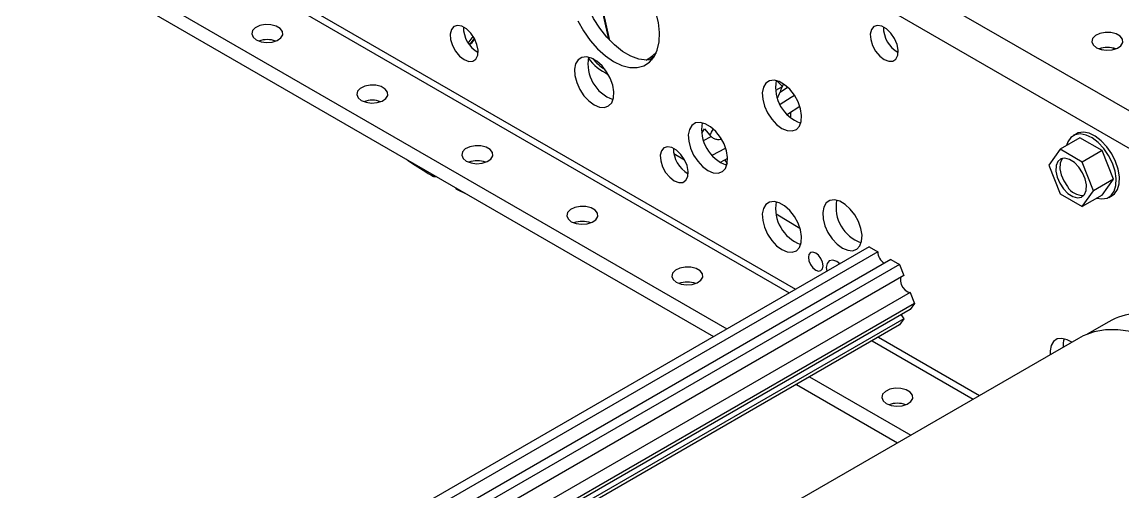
# Model space of a CAD drawing. Header units: inches. Extents: x 0 to 11, y 0 to 8.4.
# Drawn here: x 7.236 to 7.854, y 5.919 to 6.183 of the extents above; entities that cross this region are included whole.
import ezdxf

# ---------------------------------------------------------------- set-up
doc = ezdxf.new("R2010")
doc.units = ezdxf.units.IN
doc.header["$MEASUREMENT"] = 0

msp = doc.modelspace()

# ---------------------------------------------------------------- linework, layer by layer
at = {"color": 7, "linetype": 'Continuous', "lineweight": 25}
for p, q in [((7.95537, 6.07676), (7.2555, 6.48078)), ((7.94885, 6.05942), (7.23723, 6.47023)), ((7.12911, 6.34145), (7.66684, 6.03102)), ((7.13088, 6.34451), (7.67037, 6.03307)), ((7.10141, 6.31696), (7.63177, 6.01078)), ((7.10141, 6.30845), (7.62441, 6.00653)), ((7.56554, 6.17336), (7.55605, 6.21602)), ((7.56614, 6.17273), (7.55661, 6.21553)), ((7.84121, 6.16819), (7.84244, 6.16748)), ((7.84823, 6.16851), (7.84947, 6.16779)), ((7.59111, 6.16365), (7.5886, 6.1617)), ((7.65961, 6.15018), (7.66302, 6.1469)), ((7.65937, 6.14491), (7.66302, 6.1469)), ((7.66172, 6.14373), (7.66589, 6.14644)), ((7.66576, 6.1313), (7.67272, 6.13579)), ((7.61771, 6.12072), (7.61928, 6.12315)), ((7.61928, 6.12315), (7.62229, 6.11953)), ((7.61878, 6.1165), (7.62306, 6.11885)), ((7.82997, 6.11809), (7.81878, 6.11162)), ((7.82798, 6.12034), (7.82622, 6.11932)), ((7.84246, 6.11088), (7.82997, 6.11809)), ((7.62355, 6.1083), (7.6311, 6.11234)), ((7.81878, 6.11162), (7.81253, 6.10274)), ((7.83126, 6.10441), (7.81878, 6.11162)), ((7.84246, 6.11088), (7.83126, 6.10441)), ((7.8487, 6.09479), (7.84246, 6.11088)), ((7.60208, 6.10925), (7.6081, 6.10569)), ((7.63224, 6.10641), (7.62813, 6.1043)), ((7.63068, 6.10561), (7.632, 6.10363)), ((7.8375, 6.08832), (7.83126, 6.10441)), ((7.63099, 6.1031), (7.632, 6.10363)), ((7.63136, 6.10295), (7.63172, 6.10318)), ((7.63171, 6.10313), (7.63139, 6.10293)), ((7.81253, 6.10274), (7.81878, 6.08665)), ((7.8487, 6.09479), (7.8375, 6.08832)), ((7.84246, 6.08591), (7.8487, 6.09479)), ((7.48016, 6.08926), (7.48598, 6.08644)), ((7.81878, 6.08665), (7.83126, 6.07944)), ((7.83126, 6.07944), (7.8375, 6.08832)), ((7.84246, 6.08591), (7.83126, 6.07944)), ((7.84621, 6.08467), (7.84798, 6.08569)), ((7.6594, 6.07537), (7.67285, 6.06742)), ((7.71163, 6.05688), (6.76084, 5.508)), ((7.71163, 6.05688), (7.71645, 6.0541)), ((7.71645, 6.0541), (6.76566, 5.50522)), ((7.72381, 6.04984), (6.77534, 5.5023)), ((7.72381, 6.04984), (7.72864, 6.04706)), ((7.72864, 6.04706), (6.78016, 5.49952)), ((7.72864, 6.04706), (7.73105, 6.04085)), ((7.73105, 6.04085), (6.78443, 5.49438)), ((7.73473, 6.03135), (6.7945, 5.48857)), ((7.73473, 6.03135), (7.73714, 6.02514)), ((7.73714, 6.02514), (6.80109, 5.48477)), ((7.73714, 6.02514), (7.73473, 6.02171)), ((7.73473, 6.02171), (6.80285, 5.48375)), ((7.73105, 6.01647), (6.80555, 5.48219)), ((7.72864, 6.01304), (6.80731, 5.48117)), ((7.73105, 6.01647), (7.72864, 6.01304)), ((7.84613, 6.01483), (7.83403, 6.00785)), ((7.82915, 6.00551), (7.60146, 5.87407)), ((7.71685, 6.00623), (7.77362, 5.97346)), ((7.71331, 6.00419), (7.77009, 5.97142)), ((7.67825, 5.98395), (7.73503, 5.95118)), ((7.67089, 5.9797), (7.72766, 5.94692))]:
    msp.add_line(p, q, dxfattribs=at)
at = {"color": 7, "linetype": 'Continuous', "lineweight": 25, "flags": 128}
for points in [[(7.58982, 6.16187), (7.58683, 6.16164), (7.58251, 6.16226), (7.57796, 6.16393), (7.57334, 6.1666), (7.56879, 6.17018), (7.56446, 6.17455), (7.5605, 6.17958), (7.55701, 6.1851), (7.55413, 6.19094), (7.55194, 6.1969), (7.55051, 6.2028), (7.54989, 6.20845), (7.5501, 6.21366), (7.55113, 6.21827), (7.55295, 6.22213), (7.55429, 6.22392)], [(7.56828, 6.1609), (7.57289, 6.15872), (7.57734, 6.15756), (7.58151, 6.15748), (7.58524, 6.15845), (7.58844, 6.16047), (7.59098, 6.16345), (7.5928, 6.16731), (7.59383, 6.17192), (7.59404, 6.17713), (7.59342, 6.18278), (7.59199, 6.18868)], [(7.36776, 6.17306), (7.37041, 6.17201), (7.37354, 6.17159), (7.37672, 6.17185), (7.37953, 6.17275), (7.38159, 6.17418), (7.38261, 6.17594), (7.38246, 6.17779), (7.38116, 6.17949), (7.37889, 6.1808), (7.37595, 6.18155), (7.37273, 6.18164), (7.36969, 6.18105), (7.36721, 6.17986), (7.36565, 6.17824), (7.3652, 6.1764), (7.36594, 6.17459), (7.36776, 6.17306)], [(7.48443, 6.16198), (7.48697, 6.161), (7.48924, 6.16111), (7.49099, 6.16229), (7.49203, 6.16442), (7.49224, 6.16727), (7.49161, 6.17052), (7.49019, 6.17383), (7.48816, 6.17683), (7.48572, 6.17921), (7.48314, 6.1807), (7.4807, 6.18114), (7.47866, 6.18049), (7.47725, 6.17881), (7.47662, 6.17628), (7.47683, 6.17319), (7.47787, 6.16987), (7.47962, 6.16666), (7.48188, 6.16394), (7.48443, 6.16198)], [(7.54813, 6.18374), (7.55132, 6.17804), (7.55506, 6.17274), (7.55922, 6.16802), (7.56368, 6.16403), (7.56828, 6.1609)], [(7.72013, 6.162), (7.72268, 6.16102), (7.72494, 6.16113), (7.72669, 6.16231), (7.72773, 6.16444), (7.72794, 6.16729), (7.72731, 6.17054), (7.7259, 6.17385), (7.72386, 6.17686), (7.72142, 6.17923), (7.71884, 6.18072), (7.7164, 6.18116), (7.71437, 6.18051), (7.71295, 6.17883), (7.71232, 6.17631), (7.71253, 6.17321), (7.71357, 6.16989), (7.71532, 6.16669), (7.71759, 6.16396), (7.72013, 6.162)], [(7.48675, 6.17127), (7.48837, 6.1734), (7.48948, 6.17503)], [(7.49007, 6.17406), (7.48937, 6.17306), (7.48733, 6.17042)], [(7.83916, 6.16867), (7.84181, 6.16762), (7.84494, 6.1672), (7.84813, 6.16746), (7.85094, 6.16836), (7.85299, 6.16979), (7.85401, 6.17155), (7.85387, 6.1734), (7.85257, 6.1751), (7.85029, 6.17641), (7.84735, 6.17716), (7.84414, 6.17725), (7.84109, 6.17666), (7.83862, 6.17547), (7.83705, 6.17385), (7.83661, 6.17201), (7.83734, 6.17021), (7.83916, 6.16867)], [(7.5574, 6.13656), (7.56038, 6.13531), (7.56314, 6.1351), (7.56547, 6.13595), (7.56721, 6.13779), (7.56821, 6.14048), (7.56842, 6.14383), (7.56781, 6.14758), (7.56642, 6.15147), (7.56437, 6.15519), (7.5618, 6.15848), (7.5589, 6.16109), (7.55589, 6.16283), (7.55299, 6.16356), (7.55042, 6.16324), (7.54837, 6.16189), (7.54698, 6.1596), (7.54637, 6.15655), (7.54658, 6.15297), (7.54759, 6.14911), (7.54932, 6.14527), (7.55165, 6.14173), (7.55441, 6.13875), (7.5574, 6.13656)], [(7.42668, 6.13905), (7.42933, 6.138), (7.43246, 6.13757), (7.43565, 6.13783), (7.43846, 6.13873), (7.44051, 6.14016), (7.44154, 6.14192), (7.44139, 6.14377), (7.44009, 6.14547), (7.43781, 6.14679), (7.43487, 6.14754), (7.43166, 6.14762), (7.42861, 6.14703), (7.42614, 6.14585), (7.42457, 6.14422), (7.42413, 6.14238), (7.42486, 6.14058), (7.42668, 6.13905)], [(7.66274, 6.12338), (7.66572, 6.12213), (7.66848, 6.12192), (7.67082, 6.12277), (7.67255, 6.1246), (7.67356, 6.1273), (7.67376, 6.13064), (7.67315, 6.1344), (7.67177, 6.13828), (7.66971, 6.14201), (7.66714, 6.1453), (7.66424, 6.14791), (7.66124, 6.14964), (7.65834, 6.15038), (7.65577, 6.15006), (7.65371, 6.1487), (7.65233, 6.14642), (7.65172, 6.14337), (7.65192, 6.13978), (7.65293, 6.13593), (7.65467, 6.13209), (7.657, 6.12855), (7.65976, 6.12557), (7.66274, 6.12338)], [(7.66302, 6.1469), (7.66353, 6.1482), (7.66359, 6.14837)], [(7.66976, 6.14181), (7.66794, 6.14068), (7.66176, 6.13687)], [(7.62121, 6.09972), (7.62419, 6.09847), (7.62695, 6.09826), (7.62929, 6.09911), (7.63102, 6.10094), (7.63203, 6.10364), (7.63224, 6.10698), (7.63162, 6.11074), (7.63024, 6.11462), (7.62819, 6.11835), (7.62562, 6.12164), (7.62272, 6.12425), (7.61971, 6.12599), (7.61681, 6.12672), (7.61424, 6.1264), (7.61219, 6.12505), (7.6108, 6.12276), (7.61019, 6.11971), (7.6104, 6.11613), (7.6114, 6.11227), (7.61314, 6.10843), (7.61547, 6.10489), (7.61823, 6.10191), (7.62121, 6.09972)], [(7.83952, 6.08421), (7.84228, 6.08374), (7.84516, 6.08418), (7.84752, 6.08566), (7.84922, 6.08808), (7.85017, 6.09132), (7.85031, 6.09517), (7.84963, 6.09942), (7.84817, 6.10382), (7.84601, 6.10812), (7.84329, 6.11206), (7.84015, 6.11541), (7.83678, 6.11798), (7.83339, 6.11963), (7.83015, 6.12025), (7.82727, 6.11981), (7.82491, 6.11833), (7.8232, 6.11591), (7.82246, 6.11375)], [(7.84798, 6.08569), (7.84929, 6.08668), (7.85099, 6.0891), (7.85194, 6.09234), (7.85208, 6.09619), (7.8514, 6.10044), (7.84994, 6.10484), (7.84778, 6.10914), (7.84505, 6.11308), (7.84192, 6.11643), (7.83855, 6.119), (7.83515, 6.12065), (7.83192, 6.12127), (7.82904, 6.12083), (7.82798, 6.12034)], [(7.48561, 6.10503), (7.48826, 6.10398), (7.49139, 6.10356), (7.49458, 6.10381), (7.49738, 6.10472), (7.49944, 6.10614), (7.50046, 6.1079), (7.50031, 6.10976), (7.49901, 6.11146), (7.49674, 6.11277), (7.4938, 6.11352), (7.49059, 6.1136), (7.48754, 6.11301), (7.48506, 6.11183), (7.4835, 6.11021), (7.48305, 6.10837), (7.48379, 6.10656), (7.48561, 6.10503)], [(7.60228, 6.09394), (7.60482, 6.09297), (7.60709, 6.09307), (7.60884, 6.09426), (7.60988, 6.09639), (7.61009, 6.09923), (7.60946, 6.10249), (7.60805, 6.10579), (7.60601, 6.1088), (7.60357, 6.11118), (7.60099, 6.11266), (7.59855, 6.11311), (7.59651, 6.11245), (7.5951, 6.11077), (7.59447, 6.10825), (7.59468, 6.10516), (7.59572, 6.10183), (7.59747, 6.09863), (7.59974, 6.0959), (7.60228, 6.09394)], [(7.82069, 6.08938), (7.82322, 6.0868), (7.82592, 6.08508), (7.82854, 6.08438), (7.83081, 6.08477), (7.83251, 6.08621), (7.83348, 6.08857), (7.83362, 6.09161), (7.83292, 6.09503), (7.83145, 6.09851), (7.82934, 6.10169), (7.82682, 6.10426), (7.82411, 6.10599), (7.8215, 6.10669), (7.81923, 6.1063), (7.81753, 6.10485), (7.81656, 6.10249), (7.81642, 6.09945), (7.81712, 6.09603), (7.81859, 6.09256), (7.82069, 6.08938)], [(7.82013, 6.10659), (7.81977, 6.10614), (7.8188, 6.10379), (7.81865, 6.10075), (7.81936, 6.09732), (7.82083, 6.09385), (7.82293, 6.09067)], [(7.54453, 6.07101), (7.54719, 6.06996), (7.55032, 6.06954), (7.5535, 6.06979), (7.55631, 6.0707), (7.55836, 6.07213), (7.55939, 6.07389), (7.55924, 6.07574), (7.55794, 6.07744), (7.55567, 6.07875), (7.55272, 6.0795), (7.54951, 6.07959), (7.54646, 6.079), (7.54399, 6.07781), (7.54242, 6.07619), (7.54198, 6.07435), (7.54272, 6.07254), (7.54453, 6.07101)], [(7.66274, 6.05533), (7.66572, 6.05408), (7.66848, 6.05388), (7.67082, 6.05472), (7.67255, 6.05656), (7.67356, 6.05925), (7.67376, 6.0626), (7.67315, 6.06635), (7.67177, 6.07024), (7.66971, 6.07396), (7.66714, 6.07725), (7.66424, 6.07986), (7.66124, 6.0816), (7.65834, 6.08233), (7.65577, 6.08201), (7.65371, 6.08066), (7.65233, 6.07837), (7.65172, 6.07532), (7.65192, 6.07174), (7.65293, 6.06788), (7.65467, 6.06404), (7.657, 6.0605), (7.65976, 6.05753), (7.66274, 6.05533)], [(7.69664, 6.05617), (7.69962, 6.05493), (7.70238, 6.05472), (7.70472, 6.05556), (7.70645, 6.0574), (7.70746, 6.06009), (7.70767, 6.06344), (7.70705, 6.0672), (7.70567, 6.07108), (7.70362, 6.0748), (7.70104, 6.07809), (7.69815, 6.0807), (7.69514, 6.08244), (7.69224, 6.08318), (7.68967, 6.08286), (7.68762, 6.0815), (7.68623, 6.07922), (7.68562, 6.07617), (7.68582, 6.07258), (7.68683, 6.06873), (7.68857, 6.06489), (7.6909, 6.06135), (7.69366, 6.05837), (7.69664, 6.05617)], [(7.68171, 6.04385), (7.6833, 6.0433), (7.68464, 6.04356), (7.68554, 6.04459), (7.68586, 6.04624), (7.68554, 6.04825), (7.68464, 6.05032), (7.6833, 6.05214), (7.68171, 6.05342), (7.68013, 6.05397), (7.67878, 6.05371), (7.67789, 6.05267), (7.67757, 6.05102), (7.67789, 6.04901), (7.67878, 6.04694), (7.68013, 6.04513), (7.68171, 6.04385)], [(7.69519, 6.04741), (7.6935, 6.04867), (7.69123, 6.04945), (7.68931, 6.04908), (7.68803, 6.0476), (7.68758, 6.04525), (7.68783, 6.04314)], [(7.60346, 6.037), (7.60611, 6.03595), (7.60924, 6.03552), (7.61243, 6.03578), (7.61524, 6.03668), (7.61729, 6.03811), (7.61831, 6.03987), (7.61816, 6.04172), (7.61686, 6.04342), (7.61459, 6.04473), (7.61165, 6.04548), (7.60844, 6.04557), (7.60539, 6.04498), (7.60291, 6.04379), (7.60135, 6.04217), (7.60091, 6.04033), (7.60164, 6.03853), (7.60346, 6.037)], [(7.7297, 6.04007), (7.72933, 6.03925), (7.72924, 6.03765), (7.7297, 6.03582), (7.73065, 6.03402), (7.73194, 6.03254), (7.73337, 6.03161), (7.73473, 6.03135)], [(7.7297, 6.0188), (7.72997, 6.01819), (7.73105, 6.01647)], [(7.82533, 6.00331), (7.82273, 6.00476), (7.81983, 6.00549), (7.81726, 6.00517), (7.81521, 6.00382), (7.81383, 6.00153), (7.81321, 5.99848), (7.81324, 5.99633)], [(7.88145, 6.00043), (7.87369, 6.00441), (7.86602, 6.00741), (7.85852, 6.0094), (7.85127, 6.01035), (7.84436, 6.01024), (7.83785, 6.00909), (7.83182, 6.00691), (7.82915, 6.00551)], [(7.72131, 5.96896), (7.72396, 5.96791), (7.72709, 5.96749), (7.73028, 5.96774), (7.73309, 5.96865), (7.73514, 5.97008), (7.73616, 5.97184), (7.73601, 5.97369), (7.73472, 5.97539), (7.73244, 5.9767), (7.7295, 5.97745), (7.72629, 5.97754), (7.72324, 5.97695), (7.72077, 5.97576), (7.7192, 5.97414), (7.71876, 5.9723), (7.71949, 5.97049), (7.72131, 5.96896)]]:
    msp.add_lwpolyline(points, dxfattribs=at)
at = {"color": 7, "linetype": 'Continuous', "lineweight": 25}
for centre, radius, start, end in [((7.50024, 6.18015), 0.01627, 179.38638, 240.60824), ((7.73594, 6.18017), 0.01627, 179.38638, 240.60824), ((7.37394, 6.1591), 0.0141, 70.43682, 109.56318), ((7.55339, 6.21145), 0.05981, 303.61721, 310.62697), ((7.84535, 6.15467), 0.01414, 70.49263, 109.50737), ((7.57505, 6.15951), 0.02121, 169.48787, 250.50675), ((7.57659, 6.17894), 0.02767, 215.45985, 245.91023), ((7.57695, 6.17898), 0.0262, 218.91284, 238.87819), ((7.68038, 6.14631), 0.0212, 169.31833, 250.53124), ((7.54799, 6.19212), 0.1236, 335.2462, 336.94948), ((7.54377, 6.19392), 0.12819, 336.94806, 338.48132), ((7.43287, 6.12508), 0.0141, 70.43682, 109.56318), ((7.63887, 6.12267), 0.02121, 169.48787, 250.50675), ((7.52643, 6.17376), 0.11013, 330.5026, 332.58259), ((7.61809, 6.11212), 0.01627, 179.38638, 240.60824), ((7.49179, 6.09106), 0.0141, 70.43682, 109.56318), ((7.57976, 6.17045), 0.08481, 307.18532, 308.01967), ((7.83167, 6.09597), 0.01022, 211.23283, 272.70304), ((7.68039, 6.07828), 0.02121, 169.48787, 250.50675), ((7.71429, 6.07912), 0.02121, 169.48787, 250.50675), ((7.55072, 6.05705), 0.0141, 70.43682, 109.56318), ((7.72444, 6.05446), 0.008, 182.60583, 237.38879), ((7.60965, 6.02303), 0.0141, 70.43682, 109.56318), ((7.86445, 5.98264), 0.03704, 95.15213, 119.63946), ((7.83335, 6.00183), 0.01281, 164.22469, 185.58822), ((7.7275, 5.95499), 0.0141, 70.43682, 109.56318)]:
    msp.add_arc(centre, radius, start, end, dxfattribs=at)
for points, knots in [([(7.48756, 6.17029), (7.48845, 6.17118), (7.48942, 6.17217), (7.49019, 6.17338), (7.49026, 6.17348)], [0, 0, 0, 0, 0.911852, 1, 1, 1, 1]), ([(7.66754, 6.12971), (7.66763, 6.12996), (7.66789, 6.1307), (7.66781, 6.1317), (7.66747, 6.13233), (7.66744, 6.13239)], [0, 0, 0, 0, 0.301783, 0.931009, 1, 1, 1, 1]), ([(7.62229, 6.11953), (7.62275, 6.11906), (7.62369, 6.11812), (7.62528, 6.11742), (7.62656, 6.11718), (7.62779, 6.11715), (7.62855, 6.11743), (7.62904, 6.11761)], [0, 0, 0, 0, 0.249855, 0.499541, 0.636672, 0.765951, 1, 1, 1, 1]), ([(7.45205, 6.10603), (7.4532, 6.10523), (7.45823, 6.10175), (7.4633, 6.09869), (7.46721, 6.09633)], [0, 0, 0, 0, 0.227889, 1, 1, 1, 1]), ([(7.46883, 6.09635), (7.46865, 6.09628), (7.46822, 6.09612), (7.46758, 6.0962), (7.46679, 6.0965), (7.46617, 6.09708), (7.46606, 6.09777), (7.46603, 6.09796)], [0, 0, 0, 0, 0.131716, 0.317006, 0.519356, 0.870976, 1, 1, 1, 1]), ([(7.47944, 6.09022), (7.47945, 6.0902), (7.47955, 6.08969), (7.47992, 6.08934), (7.48033, 6.08919), (7.48038, 6.08917)], [0, 0, 0, 0, 0.035977, 0.88573, 1, 1, 1, 1])]:
    msp.add_open_spline(points, degree=3, knots=knots, dxfattribs=at)

doc.saveas('drawing.dxf')
